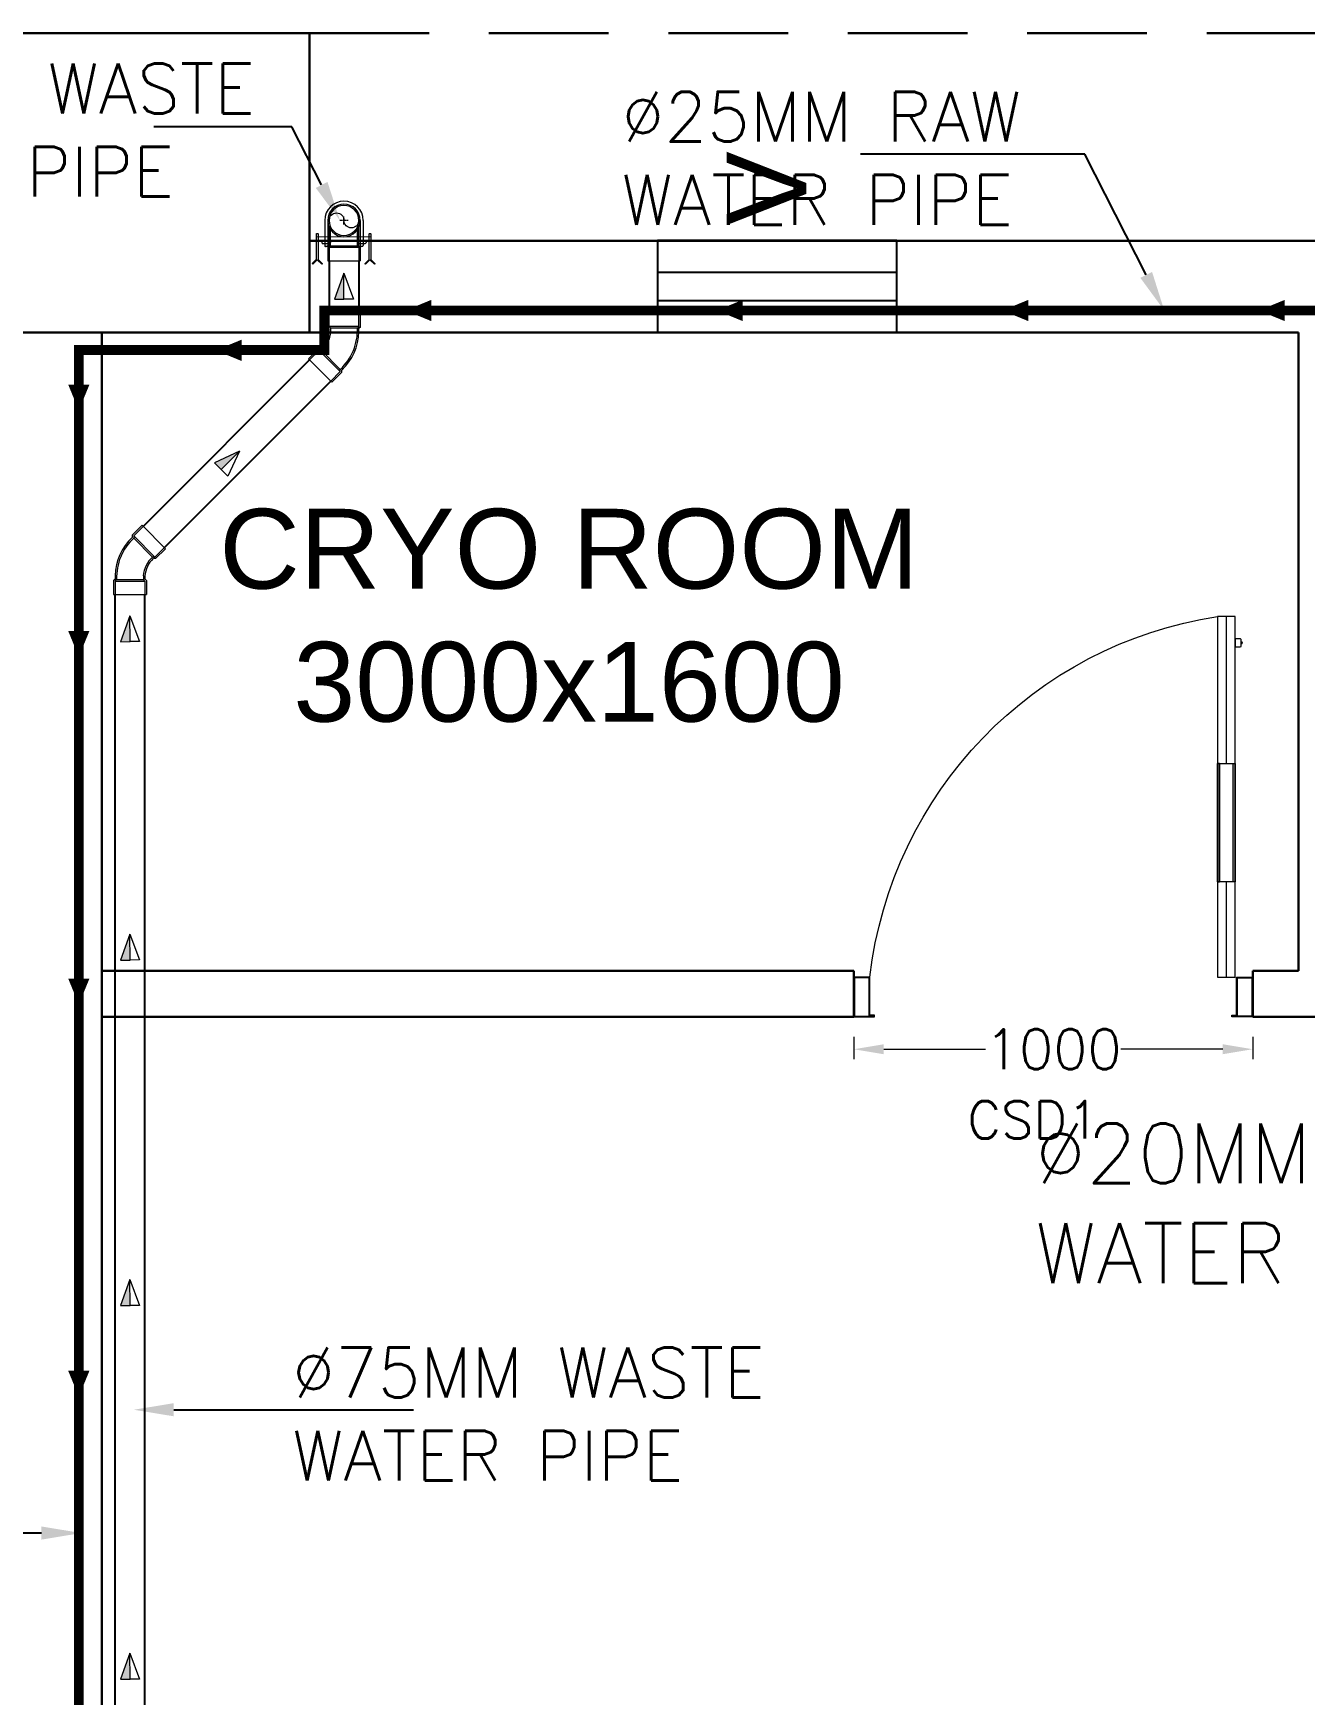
# Model space of a CAD drawing. Header units: millimetres. Extents: x 3552052 to 4144896, y -707811 to -630695.
# Drawn here: x 3918478 to 3921666, y -642104 to -637939 of the extents above; entities that cross this region are included whole.
import ezdxf
from ezdxf import colors
from ezdxf.entities.mleader import LeaderData, LeaderLine
from ezdxf.math import Vec2, Vec3

# ---------------------------------------------------------------- set-up
doc = ezdxf.new("R2010")
doc.units = ezdxf.units.MM
doc.header["$LTSCALE"] = 6
doc.header["$MEASUREMENT"] = 0
doc.linetypes.add('CENTER2', pattern=[1.125, 0.75, -0.125, 0.125, -0.125])
doc.linetypes.add('HIDDEN', pattern=[0.375, 0.25, -0.125])
doc.layers.get('0').update_dxf_attribs({"linetype": 'CONTINUOUS', "lineweight": 0})
doc.layers.get('Defpoints').update_dxf_attribs({"linetype": 'CONTINUOUS', "lineweight": 0})
for name, color, linetype, lineweight in [('1200 Door', 144, 'CONTINUOUS', 0), ('Chajja', 7, 'CONTINUOUS', 0), ('COL', 5, 'CONTINUOUS', 0), ('DIM', 7, 'CONTINUOUS', 0), ('JOINERY', 7, 'CONTINUOUS', 0), ('PHE-SP', 1, 'CONTINUOUS', 0), ('phe-text', 1, 'CONTINUOUS', 0), ('PL- WASTE PIPE', 6, 'CONTINUOUS', 0), ('PL-CLAMP', 211, 'CONTINUOUS', 0), ('PL-RA WATER SUPPLY PIPE', 100, 'CONTINUOUS', 0), ('PL-SOFT  WATER SUPPLY PIPE', 162, 'CONTINUOUS', 0), ('PL-SOIL PIPE', 1, 'CONTINUOUS', 0), ('PL-WATER PIPING', 1, 'CONTINUOUS', 0), ('Single Leaf Door', 4, 'CONTINUOUS', 0), ('WALL', 8, 'CONTINUOUS', 0), ('Window', 161, 'CONTINUOUS', 0)]:
    doc.layers.add(name, color=color, linetype=linetype, lineweight=lineweight)
doc.styles.add('ARIAL', font='arial.ttf')
doc.styles.add('ROMANS', font='romans.shx')
doc.styles.get("Standard").update_dxf_attribs({"font": 'SIMPLEX'})
doc.dimstyles.new('AEPL1', dxfattribs={"dimtxt": 100, "dimasz": 75, "dimexe": 25, "dimexo": 50, "dimtad": 0, "dimdec": 0, "dimtxsty": 'ROMANS', "dimcen": 2.5, "dimclrd": 7, "dimclre": 7, "dimclrt": 7, "dimadec": 0, "dimazin": 0, "dimtfac": 1, "dimtdec": 0, "dimtmove": 0, "dimatfit": 3, "dimfxl": 1, "dimlwd": 0, "dimlwe": 0, "dimarcsym": 0})

# ---------------------------------------------------------------- blocks, each defined once
blk = doc.blocks.new('*D883')
at = {"layer": 'Defpoints', "color": 0, "linetype": 'ByBlock', "transparency": 16777216}
for p in [(3910769.4, -683137.4), (3911769.4, -683137.4), (3911769.4, -683218.2)]:
    blk.add_point(p, dxfattribs=at)
at = {"layer": 'DIM', "color": 7, "linetype": 'ByBlock', "lineweight": 0, "transparency": 16777216}
for p, q in [((3910769.4, -683187.4), (3910769.4, -683243.2)), ((3910844.4, -683218.2), (3911099.8, -683218.2)), ((3911694.4, -683218.2), (3911439.1, -683218.2)), ((3911769.4, -683187.4), (3911769.4, -683243.2))]:
    blk.add_line(p, q, dxfattribs=at)
at = {"layer": 'DIM', "color": 7, "linetype": 'ByBlock', "transparency": 16777216}
for points in [[(3910844.4, -683205.7), (3910844.4, -683230.7), (3910769.4, -683218.2)], [(3911694.4, -683205.7), (3911694.4, -683230.7), (3911769.4, -683218.2)]]:
    blk.add_solid(points, dxfattribs=at)
at = {"layer": 'DIM', "color": 7, "linetype": 'ByBlock', "lineweight": -3, "transparency": 16777216, "insert": (3911269.4, -683218.2), "char_height": 100, "attachment_point": 5, "style": 'ROMANS'}
blk.add_mtext('1000', dxfattribs=at)
blk = doc.blocks.new('1000x2100x100 SD')
at = {"layer": 'Single Leaf Door'}
for points in [[(44.2, 338.9), (49.1, 338.9), (49.1, 635.4), (44.2, 635.4)], [(87.8, 635.4), (82.8, 635.4), (82.8, 338.9), (87.8, 338.9)]]:
    blk.add_hatch(color=6, dxfattribs=at).paths.add_polyline_path(points)
at = {"layer": 'Single Leaf Door', "color": 8}
for p, q in [((44.2, 100), (44.2, 1004.2)), ((44.2, 1004.2), (87.8, 1004.2)), ((66, 635.4), (66, 1004.2)), ((87.8, 1004.2), (87.8, 100)), ((29.8, 946.7), (29.8, 928.8)), ((44.2, 948.7), (31.7, 948.7)), ((31.7, 926.8), (44.2, 926.8)), ((44.2, 948.7), (44.2, 926.8)), ((66, 100), (66, 338.9)), ((0, 100), (0, 0)), ((40.2, 100), (0, 100)), ((2, 98), (2, 2)), ((38.2, 98), (2, 98)), ((38.2, 3), (38.2, 98)), ((40.2, 5), (40.2, 100)), ((87.8, 100), (44.2, 100)), ((959.8, 5), (959.8, 100)), ((959.8, 100), (1000, 100)), ((961.8, 3), (961.8, 98)), ((961.8, 98), (998, 98)), ((998, 98), (998, 2)), ((1000, 100), (1000, 0)), ((0, 0), (40.2, 0)), ((2, 2), (40.2, 2)), ((50.1, 3), (38.2, 3)), ((52.1, 5), (40.2, 5)), ((40.2, 2), (50.1, 2)), ((40.2, 0), (52.1, 0)), ((50.1, 2), (50.1, 3)), ((52.1, 0), (52.1, 5)), ((947.9, 5), (959.8, 5)), ((947.9, 0), (947.9, 5)), ((959.8, 0), (947.9, 0)), ((949.9, 3), (961.8, 3)), ((949.9, 2), (949.9, 3)), ((959.8, 2), (949.9, 2)), ((998, 2), (959.8, 2)), ((1000, 0), (959.8, 0))]:
    blk.add_line(p, q, dxfattribs=at)
at = {"layer": 'Single Leaf Door', "color": 6}
for p, q in [((87.8, 635.4), (44.2, 635.4)), ((44.2, 635.4), (44.2, 338.9)), ((49.1, 338.9), (49.1, 635.4)), ((82.8, 338.9), (82.8, 635.4)), ((87.8, 338.9), (87.8, 635.4)), ((44.2, 338.9), (87.8, 338.9))]:
    blk.add_line(p, q, dxfattribs=at)
at = {"layer": 'Single Leaf Door', "color": 6, "ltscale": 100}
blk.add_line((82.8, 635.4), (82.8, 338.9), dxfattribs=at)
at = {"layer": 'Single Leaf Door', "color": 6}
for points in [[(44.2, 635.4), (44.2, 338.9), (49.1, 338.9), (49.1, 635.4), (44.2, 635.4)], [(87.8, 635.4), (87.8, 338.9), (82.8, 338.9), (82.8, 635.4), (87.8, 635.4)]]:
    blk.add_lwpolyline(points, dxfattribs=at)
at = {"layer": 'Single Leaf Door', "ltscale": 5000}
blk.add_lwpolyline([(44.2, 635.4), (44.2, 338.9), (49.1, 338.9), (49.1, 635.4), (44.2, 635.4)], dxfattribs=at)
at = {"layer": 'Single Leaf Door', "color": 8}
for centre, radius, start, end in [((-69.3, -19.8), 1036, 6.6418, 81.2791), ((29.8, 937.7), 3.72, 90, 270), ((31.7, 946.7), 1.98, 90, 180), ((31.7, 928.8), 1.98, 180, 270)]:
    blk.add_arc(centre, radius, start, end, dxfattribs=at)
blk = doc.blocks.new('clamp')
at = {"layer": 'PL-CLAMP'}
for p, q in [((105.4, 198.4), (168.6, 198.4)), ((105.4, 191.1), (168.6, 191.1)), ((156.2, 205.8), (161.2, 205.8)), ((156.2, 183.7), (161.2, 183.7)), ((163.2, 185.7), (163.2, 203.8)), ((170.6, 196.4), (170.6, 193.1)), ((105.4, 109.4), (168.6, 109.4)), ((105.4, 102), (168.6, 102)), ((156.2, 116.8), (161.2, 116.8)), ((156.2, 94.7), (161.2, 94.7)), ((163.2, 96.7), (163.2, 114.8)), ((170.6, 107.4), (170.6, 104))]:
    blk.add_line(p, q, dxfattribs=at)
for points in [[(138.4, 216.5, -0.414214), (139.4, 217.5), (203.1, 217.5), (214, 228.4), (215.4, 227), (203.9, 215.5), (215.3, 204), (213.9, 202.6), (203, 213.5), (139.4, 213.5, -0.414214), (138.4, 214.5), (138.4, 216.5)], [(138.4, 84.3, -0.414214), (139.4, 85.3), (203.1, 85.3), (214, 96.3), (215.4, 94.9), (203.9, 83.3), (215.3, 71.9), (213.9, 70.5), (203, 81.3), (139.4, 81.3, -0.414214), (138.4, 82.3), (138.4, 84.3)]]:
    blk.add_lwpolyline(points, format="xyb", dxfattribs=at)
for points in [[(146.2, 81.3), (146.2, 217.5)], [(156.2, 81.3), (156.2, 217.5)]]:
    blk.add_lwpolyline(points, dxfattribs=at)
for centre, radius, start, end in [((105.4, 150.2), 48.2, 90, 270), ((161.2, 203.8), 2, 0, 90), ((161.2, 185.7), 2, 270, 0), ((168.6, 196.4), 2, 0, 90), ((168.6, 193.1), 2, 270, 0), ((161.2, 114.8), 2, 0, 90), ((161.2, 96.7), 2, 270, 0), ((168.6, 107.4), 2, 0, 90), ((168.6, 104), 2, 270, 0)]:
    blk.add_arc(centre, radius, start, end, dxfattribs=at)
blk = doc.blocks.new('RISER UP 100')
at = {"color": 0, "linetype": 'Continuous'}
for p, q in [((-98.5, 60), (-148.5, 60)), ((-148.5, -60), (-148.5, 60)), ((-98.5, 60), (-93.5, 55)), ((-93.5, 55), (-24, 55)), ((-98.5, -60), (-148.5, -60)), ((-98.5, -60), (-93.5, -55)), ((-93.5, -55), (-24, -55))]:
    blk.add_line(p, q, dxfattribs=at)
at = {"color": 8, "linetype": 'Continuous', "lineweight": 0, "ltscale": 0.005}
for p, q in [((-98.5, 55), (-148.5, 55)), ((-98.5, -55), (-98.5, 55)), ((-98.5, 55), (-93.5, 50)), ((-93.5, -50), (-93.5, 50)), ((-93.5, 50), (-33.2, 50)), ((-98.5, -55), (-148.5, -55)), ((-98.5, -55), (-93.5, -50)), ((-93.5, -50), (-33.2, -50))]:
    blk.add_line(p, q, dxfattribs=at)
at = {"color": 8, "linetype": 'CENTER2', "lineweight": 0}
for p, q in [((-15, 0), (15, 0)), ((0, 15), (0, -15))]:
    blk.add_line(p, q, dxfattribs=at)
at = {"color": 0, "linetype": 'Continuous'}
blk.add_circle((0, 0), 60, dxfattribs=at)
at = {"color": 8, "linetype": 'Continuous', "lineweight": 0, "ltscale": 0.005}
blk.add_circle((0, 0), 55, dxfattribs=at)
at = {"color": 8, "linetype": 'Continuous', "lineweight": 0}
for centre, start, end in [((0, 27.5), 90, 270), ((0, -27.5), 270, 90)]:
    blk.add_arc(centre, 27.5, start, end, dxfattribs=at)
blk = doc.blocks.new('100 ELBOW')
at = {"color": 0, "linetype": 'Continuous'}
for p, q in [((-77.3, 0.5), (-85.9, -8)), ((72.2, 60.9), (66.6, 55.2)), ((72.2, 60.9), (123.7, 60.9)), ((123.7, 60.9), (123.7, -60.9)), ((-94.1, -8), (-130.6, -44.4)), ((-130.6, -44.4), (-44.4, -130.6)), ((-94.1, -8), (-85.9, -8)), ((72.2, -60.9), (66.4, -55.1)), ((72.2, -60.9), (123.7, -60.9)), ((-8, -94.1), (-44.4, -130.6)), ((-0.4, -78.2), (-8, -85.8)), ((-8, -94.1), (-8, -85.8))]:
    blk.add_line(p, q, dxfattribs=at)
at = {"color": 8, "linetype": 'Continuous', "lineweight": 0, "ltscale": 0.005}
for p, q in [((68.7, -49.1), (68.7, 49.1)), ((74.6, 55), (68.9, 49.3)), ((74.6, -55), (74.6, 55)), ((74.6, 55), (123.7, 55)), ((-91.7, -13.9), (-126.4, -48.6)), ((-91.7, -13.9), (-13.9, -91.7)), ((-91.7, -13.9), (-83.3, -13.9)), ((-83.4, -13.9), (-13.9, -83.3)), ((74.6, -55), (68.9, -49.3)), ((74.6, -55), (123.7, -55)), ((-13.9, -91.7), (-48.6, -126.4)), ((-4.5, -73.9), (-13.9, -83.3)), ((-13.9, -91.7), (-13.9, -83.3))]:
    blk.add_line(p, q, dxfattribs=at)
at = {"color": 8, "linetype": 'Continuous', "ltscale": 0.005}
blk.add_line((-72.3, -2.8), (-73.3, -3.7), dxfattribs=at)
at = {"color": 8, "linetype": 'Continuous', "lineweight": 0, "ltscale": 0.005}
for centre, radius, start, end in [((61.5, -148.1), 197.5, 87.86176, 137.18), ((60.9, -147.1), 98.2, 85.3383, 131.76601)]:
    blk.add_arc(centre, radius, start, end, dxfattribs=at)
at = {"color": 0, "linetype": 'Continuous'}
for centre, radius, start, end in [((61.6, -148.2), 203.5, 88.5977, 133.05078), ((60.9, -147.1), 92.3, 86.66432, 131.66432)]:
    blk.add_arc(centre, radius, start, end, dxfattribs=at)
blk = doc.blocks.new('A$C0B1B3CFA')
at = {"layer": 'PHE-SP'}
h = blk.add_hatch(color=7, dxfattribs=at)
h.dxf.hatch_style = 1
h.paths.add_polyline_path([(-0.0495, 0.0226), (-0.0495, 0), (0.0124, 0)])
at = {"layer": 'PHE-SP', "color": 7}
for points in [[(-0.0495, 0), (0.0124, 0), (-0.0495, 0.0226), (-0.0495, 0)], [(-0.0495, 0), (0.0124, 0), (-0.0495, -0.0226), (-0.0495, 0)]]:
    blk.add_lwpolyline(points, dxfattribs=at)
blk = doc.blocks.new('Z$W@#3BD47561')
at = {"layer": 'PHE-SP', "xscale": 49.00933755098914, "yscale": 49.00933755098914, "zscale": 49.00933755098914, "rotation": 270}
blk.add_blockref('A$C0B1B3CFA', (0, 0), dxfattribs=at)
blk = doc.blocks.new('Z$W@#4AA511D8')
at = {"layer": 'phe-text', "linetype": 'ByBlock', "lineweight": -2, "ltscale": 0.5, "xscale": 0.0244727334018079, "yscale": 0.0244727334018079, "zscale": 0.0244727334018079, "rotation": 270}
blk.add_blockref('Z$W@#3BD47561', (0.0148, 0), dxfattribs=at)
blk = doc.blocks.new('AAA')
at = {"layer": 'Chajja', "color": 7, "linetype": 'HIDDEN', "lineweight": 30, "ltscale": 200}
blk.add_line((3909404.4, -680671.4), (3914579.4, -680671.4), dxfattribs=at)
at = {"layer": 'COL', "color": 7, "lineweight": 30}
blk.add_lwpolyline([(3908654.4, -681421.4), (3909404.4, -681421.4), (3909404.4, -680671.4), (3908654.4, -680671.4)], close=True, dxfattribs=at)
at = {"layer": 'WALL', "color": 7, "linetype": 'ByBlock', "lineweight": 30}
for p, q in [((3914579.4, -681191.4), (3909404.4, -681191.4)), ((3908884.4, -681421.4), (3908884.4, -687386.4)), ((3908884.4, -681421.4), (3908884.4, -687386.4)), ((3911884.4, -681421.4), (3909404.4, -681421.4)), ((3911884.4, -683021.4), (3911884.4, -681421.4)), ((3910769.4, -683021.4), (3908884.4, -683021.4)), ((3911884.4, -683021.4), (3911769.4, -683021.4)), ((3910769.4, -683137.4), (3908884.4, -683137.4)), ((3913149.4, -683137.4), (3911769.4, -683137.4))]:
    blk.add_line(p, q, dxfattribs=at)
at = {"layer": 'WALL', "color": 7, "lineweight": 30}
for p, q in [((3911064.4, -681421.4), (3908884.4, -681421.4)), ((3910769.4, -683021.4), (3910769.4, -683137.4)), ((3911769.4, -683021.4), (3911769.4, -683137.4))]:
    blk.add_line(p, q, dxfattribs=at)
at = {"layer": 'WALL', "color": 7, "linetype": 'ByBlock', "lineweight": -3}
blk.add_lwpolyline([(3908654.4, -688136.4), (3908654.4, -681421.4), (3911484.4, -681421.4)], dxfattribs=at)
at = {"layer": 'Window', "color": 7, "lineweight": -3}
for points in [[(3910877, -681421.2), (3910877, -681191.2), (3910277, -681191.2), (3910277, -681421.2)], [(3910877, -681341.2), (3910877, -681271.2), (3910277, -681271.2), (3910277, -681341.2)]]:
    blk.add_lwpolyline(points, close=True, dxfattribs=at)
at = {"layer": 'Single Leaf Door', "color": 8, "lineweight": -3, "xscale": -1}
blk.add_blockref('1000x2100x100 SD', (3911769.4, -683137.4), dxfattribs=at)
at = {"layer": '1200 Door', "color": 8, "linetype": 'ByBlock', "lineweight": -3, "style": 'ROMANS'}
blk.add_text('CSD1', height=94.18, dxfattribs=at).set_placement((3911054, -683442.2, -35804.4))
at = {"layer": 'DIM', "color": 7, "lineweight": -3, "insert": (3910055.4, -682131.7), "char_height": 200, "width": 1982.81, "attachment_point": 5, "style": 'ARIAL'}
blk.add_mtext('CRYO ROOM 3000x1600', dxfattribs=at)
at = {"layer": 'JOINERY', "lineweight": -3, "style": 'ARIAL', "width": 1}
blk.add_text('V', height=200, rotation=90, dxfattribs=at).set_placement((3910650.7, -681153.6))
at = {"layer": 'DIM', "color": 8, "linetype": 'ByBlock', "lineweight": -3}
dim = blk.add_linear_dim(base=(3911769.4, -683218.2), p1=(3910769.4, -683137.4), p2=(3911769.4, -683137.4), dimstyle='AEPL1', dxfattribs=at)
dim.commit()
dim.dimension.update_dxf_attribs({"geometry": '*D883', "text_midpoint": (3911269.4, -683218.2)})

msp = doc.modelspace()

# ---------------------------------------------------------------- linework, layer by layer
at = {"layer": 'PL- WASTE PIPE', "lineweight": -3, "ltscale": 5}
for p, q in [((3919219.3, -638509.2), (3919219.3, -638640.4)), ((3919294.3, -638509.2), (3919294.3, -638640.4)), ((3918753.5, -639175.1), (3919170.7, -638757.9)), ((3918806.5, -639228.1), (3919223.7, -638810.9)), ((3918682.8, -643975.1), (3918682.8, -639345.6)), ((3918757.8, -643975.1), (3918757.8, -639345.6))]:
    msp.add_line(p, q, dxfattribs=at)
at = {"layer": 'PL-SOFT  WATER SUPPLY PIPE', "color": 3, "lineweight": -3, "const_width": 25}
msp.add_lwpolyline([(3921715.5, -638633.9), (3919207.2, -638633.9), (3919207.2, -638732.8), (3918592, -638732.8), (3918592, -644634.2), (3919214.7, -644634.2), (3919214.7, -644703.7), (3919999.2, -644703.7)], dxfattribs=at)
at = {"layer": 'PL-WATER PIPING', "color": 61, "lineweight": -3, "true_color": 0xd8e58c}
for points in [[(3919475.8, -638633.9, 53.3, 0, 0), (3919410.9, -638633.9, 0, 0, 0)], [(3920256.5, -638633.9, 53.3, 0, 0), (3920191.7, -638633.9, 0, 0, 0)], [(3920972.6, -638633.9, 53.3, 0, 0), (3920907.8, -638633.9, 0, 0, 0)], [(3921615.5, -638633.9, 53.3, 0, 0), (3921550.7, -638633.9, 0, 0, 0)], [(3919000, -638733.8, 53.3, 0, 0), (3918935.2, -638733.8, 0, 0, 0)], [(3918592, -638819.6, 53.3, 0, 0), (3918592, -638884.4, 0, 0, 0)], [(3918592, -639437.2, 53.3, 0, 0), (3918592, -639502, 0, 0, 0)], [(3918592, -640308.6, 53.3, 0, 0), (3918592, -640373.4, 0, 0, 0)], [(3918592, -641291.7, 53.3, 0, 0), (3918592, -641356.5, 0, 0, 0)]]:
    msp.add_lwpolyline(points, format="xyseb", dxfattribs=at)

# ---------------------------------------------------------------- block references
at = {"color": 0, "lineweight": -3}
msp.add_blockref('AAA', (9765.7, 42732.5), dxfattribs=at)
at = {"layer": 'PL- WASTE PIPE', "lineweight": -3, "ltscale": 5}
for name, p, xscale, yscale, zscale, rotation in [('RISER UP 100', (3919256.8, -638408.1), -0.6804665603485837, 0.6804665603485837, 0.6804665595408722, 269.9999999999997), ('100 ELBOW', (3919256.9, -638724.7), 0.6818181811568929, 0.6818181824598778, 0.6818181817632315, 225.0000000000001), ('100 ELBOW', (3918720.3, -639261.3), 0.6818181811568929, 0.6818181824598778, 0.6818181817632315, 45.00000000000026)]:
    msp.add_blockref(name, p, dxfattribs=dict(at, xscale=xscale, yscale=yscale, zscale=zscale, rotation=rotation))
at = {"layer": 'PL-CLAMP', "lineweight": -3, "xscale": 0.999925075801383, "yscale": 0.999925075801383, "zscale": 0.9999250752857497, "rotation": 269.9750030928284}
msp.add_blockref('clamp', (3919106.6, -638302.6), dxfattribs=at)
at = {"layer": 'PL-SOIL PIPE', "color": 1, "lineweight": -3}
for p, xscale, yscale, zscale, rotation in [((3919256.7, -638540.6), 876.8658294741393, 876.8658294741393, 876.8658294741393, 270.129995499921), ((3918995, -638986.4), 876.8658294741394, 876.8658294741394, 876.8658294741394, 225.1299954999209), ((3918720.2, -639399), 876.8658294741393, 876.8658294741393, 876.8658294741393, 270.129995499921), ((3918720.2, -640197), 876.8658294741393, 876.8658294741393, 876.8658294741393, 270.129995499921), ((3918720.2, -641062.8), 876.8658294741393, 876.8658294741393, 876.8658294741393, 270.129995499921), ((3918720.2, -641999.5), 876.8658294741393, 876.8658294741393, 876.8658294741393, 270.129995499921)]:
    msp.add_blockref('Z$W@#4AA511D8', p, dxfattribs=dict(at, xscale=xscale, yscale=yscale, zscale=zscale, rotation=rotation))

# ---------------------------------------------------------------- texts
at = {"layer": 'PL- WASTE PIPE', "lineweight": -3, "ltscale": 5, "char_height": 125, "width": 1332.591, "attachment_point": 1, "style": 'ROMANS'}
for insert in [(3917849.3, -638015), (3919127.1, -641233.5)]:
    msp.add_mtext('%%c75MM WASTE WATER PIPE', dxfattribs=dict(at, insert=insert))
at = {"layer": 'PL-RA WATER SUPPLY PIPE', "lineweight": -3, "ltscale": 0.01, "insert": (3919952.9, -638085.4), "char_height": 125, "width": 1332.591, "attachment_point": 1, "style": 'ROMANS'}
msp.add_mtext('%%c25MM RAW WATER PIPE', dxfattribs=at)
at = {"layer": 'PL-SOFT  WATER SUPPLY PIPE', "color": 5, "lineweight": -3, "insert": (3920989.1, -640671.7), "char_height": 150, "width": 1899.144, "attachment_point": 1}
msp.add_mtext('%%c20MM RAW WATER PIPE', dxfattribs=at)

# ---------------------------------------------------------------- leaders
at = {"layer": 'PL- WASTE PIPE', "lineweight": -3, "ltscale": 5}
ml = msp.add_multileader_mtext('Standard', dxfattribs=at)
ml.set_content(' ', color=256)
ml.set_leader_properties()
ml.build(insert=Vec2(0, 0))
ml.multileader.update_dxf_attribs({"text_right_attachment_type": 6, "dogleg_length": 265, "arrow_head_size": 100})
ctx = ml.context
ctx.base_point, ctx.char_height, ctx.arrow_head_size, ctx.landing_gap_size, ctx.plane_origin, ctx.plane_x_axis = Vec3(3918860.8, -638173.6), 100, 100, 50, Vec3(3919335.5, -638553.6), Vec3(-1, 0)
ctx.right_attachment = 6
notes = []
notes.append((ctx, [(0, (1, 1, 0), (3919125.9, -638173.6), (-1, 0), 265, [(0, [(3919246.6, -638408.1)], 0, [])])]))
ctx.mtext.insert, ctx.mtext.flow_direction = Vec3(3918810.8, -638053.6), 5
ml = msp.add_multileader_mtext('Standard', dxfattribs=at)
ml.set_content(' ', color=256)
ml.set_leader_properties()
ml.build(insert=Vec2(0, 0))
ml.multileader.update_dxf_attribs({"text_right_attachment_type": 6, "dogleg_length": 265, "arrow_head_size": 100})
ctx = ml.context
ctx.base_point, ctx.char_height, ctx.arrow_head_size, ctx.landing_gap_size, ctx.plane_origin = Vec3(3919430.8, -641389.4), 100, 100, 50, Vec3(3918956.1, -641769.4)
ctx.right_attachment = 6
notes.append((ctx, [(0, (1, 1, 0), (3919165.7, -641389.4), (1, 0), 265, [(0, [(3918729.9, -641389.4)], 0, [])])]))
ctx.mtext.insert, ctx.mtext.flow_direction = Vec3(3919480.8, -641329.4), 5
at = {"layer": 'PL-RA WATER SUPPLY PIPE', "lineweight": -3, "ltscale": 0.01}
ml = msp.add_multileader_mtext('Standard', dxfattribs=at)
ml.set_content(' ', color=256)
ml.set_leader_properties()
ml.build(insert=Vec2(0, 0))
ml.multileader.update_dxf_attribs({"text_right_attachment_type": 6, "dogleg_length": 481.5, "arrow_head_size": 100})
ctx = ml.context
ctx.base_point, ctx.char_height, ctx.arrow_head_size, ctx.landing_gap_size, ctx.plane_origin, ctx.plane_x_axis = Vec3(3920632.8, -638241.7), 100, 100, 50, Vec3(3921767.9, -638241.7), Vec3(-1, 0)
ctx.right_attachment = 6
notes.append((ctx, [(0, (1, 1, 0), (3921114.4, -638241.7), (-1, 0), 481.5, [(0, [(3921313.5, -638633.9)], 0, [])])]))
ctx.mtext.insert, ctx.mtext.flow_direction = Vec3(3920582.8, -638121.7), 5
ml = msp.add_multileader_mtext('Standard', dxfattribs=at)
ml.set_content(' ', color=256)
ml.set_leader_properties()
ml.build(insert=Vec2(0, 0))
ml.multileader.update_dxf_attribs({"text_right_attachment_type": 6, "dogleg_length": 481.5, "arrow_head_size": 100})
ctx = ml.context
ctx.base_point, ctx.char_height, ctx.arrow_head_size, ctx.landing_gap_size, ctx.plane_origin, ctx.plane_x_axis = Vec3(3917671.5, -641698.5), 100, 100, 50, Vec3(3918806.6, -641698.5), Vec3(-1, 0)
ctx.right_attachment = 6
notes.append((ctx, [(0, (1, 1, 0), (3918153.1, -641698.5), (-1, 0), 481.5, [(0, [(3918598.4, -641698.5)], 0, [])])]))
ctx.mtext.insert, ctx.mtext.flow_direction = Vec3(3917621.5, -641578.5), 5
for ctx, leaders in notes:
    for number, flags, end, landing, length, lines in leaders:
        leader = LeaderData()
        leader.index, (leader.has_last_leader_line, leader.has_dogleg_vector, leader.attachment_direction) = number, flags
        leader.last_leader_point, leader.dogleg_vector, leader.dogleg_length = Vec3(end), Vec3(landing), length
        for number, points, colour, breaks in lines:
            line = LeaderLine()
            line.index, line.vertices, line.color, line.breaks = number, Vec3.list(points), colors.encode_raw_color(colour), breaks
            leader.lines.append(line)
        ctx.leaders.append(leader)

doc.saveas('drawing.dxf')
